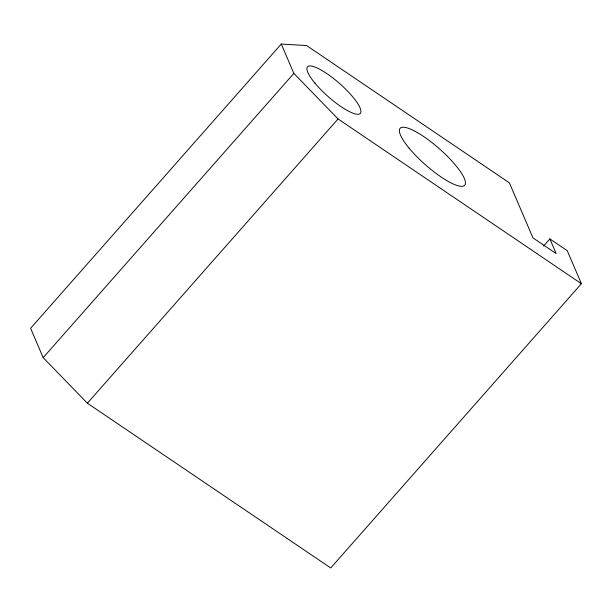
<?xml version="1.0" encoding="UTF-8"?>
<svg xmlns="http://www.w3.org/2000/svg" width="612" height="612" viewBox="0 0 612 612"><rect width="100%" height="100%" fill="white"/><g stroke="black" fill="none" stroke-linecap="round" stroke-linejoin="round"><path stroke-width="0.92" d="M549.859 238.91L556.155 253.59L532.976 237.9L509.383 182.843L306.597 45.556L281.268 44.041L30.6 328.292L43.184 357.653L87.386 403.209L330.732 567.959L581.4 283.708L567.24 250.675L549.859 238.91L543.548 246.07M43.184 357.653L293.852 73.402L281.268 44.041M87.386 403.209L338.061 118.957L581.4 283.708M293.852 73.402L338.061 118.957M409.137 148.196A43.016 10.611 41.4 0 0 464.332 185.566A43.016 10.611 41.4 0 0 423.756 136.598A43.016 10.611 41.4 0 0 409.137 148.196M314.874 83.071A35.198 8.683 41.4 0 0 360.032 113.648A35.198 8.683 41.4 0 0 326.839 73.585A35.198 8.683 41.4 0 0 314.874 83.071"/></g></svg>
